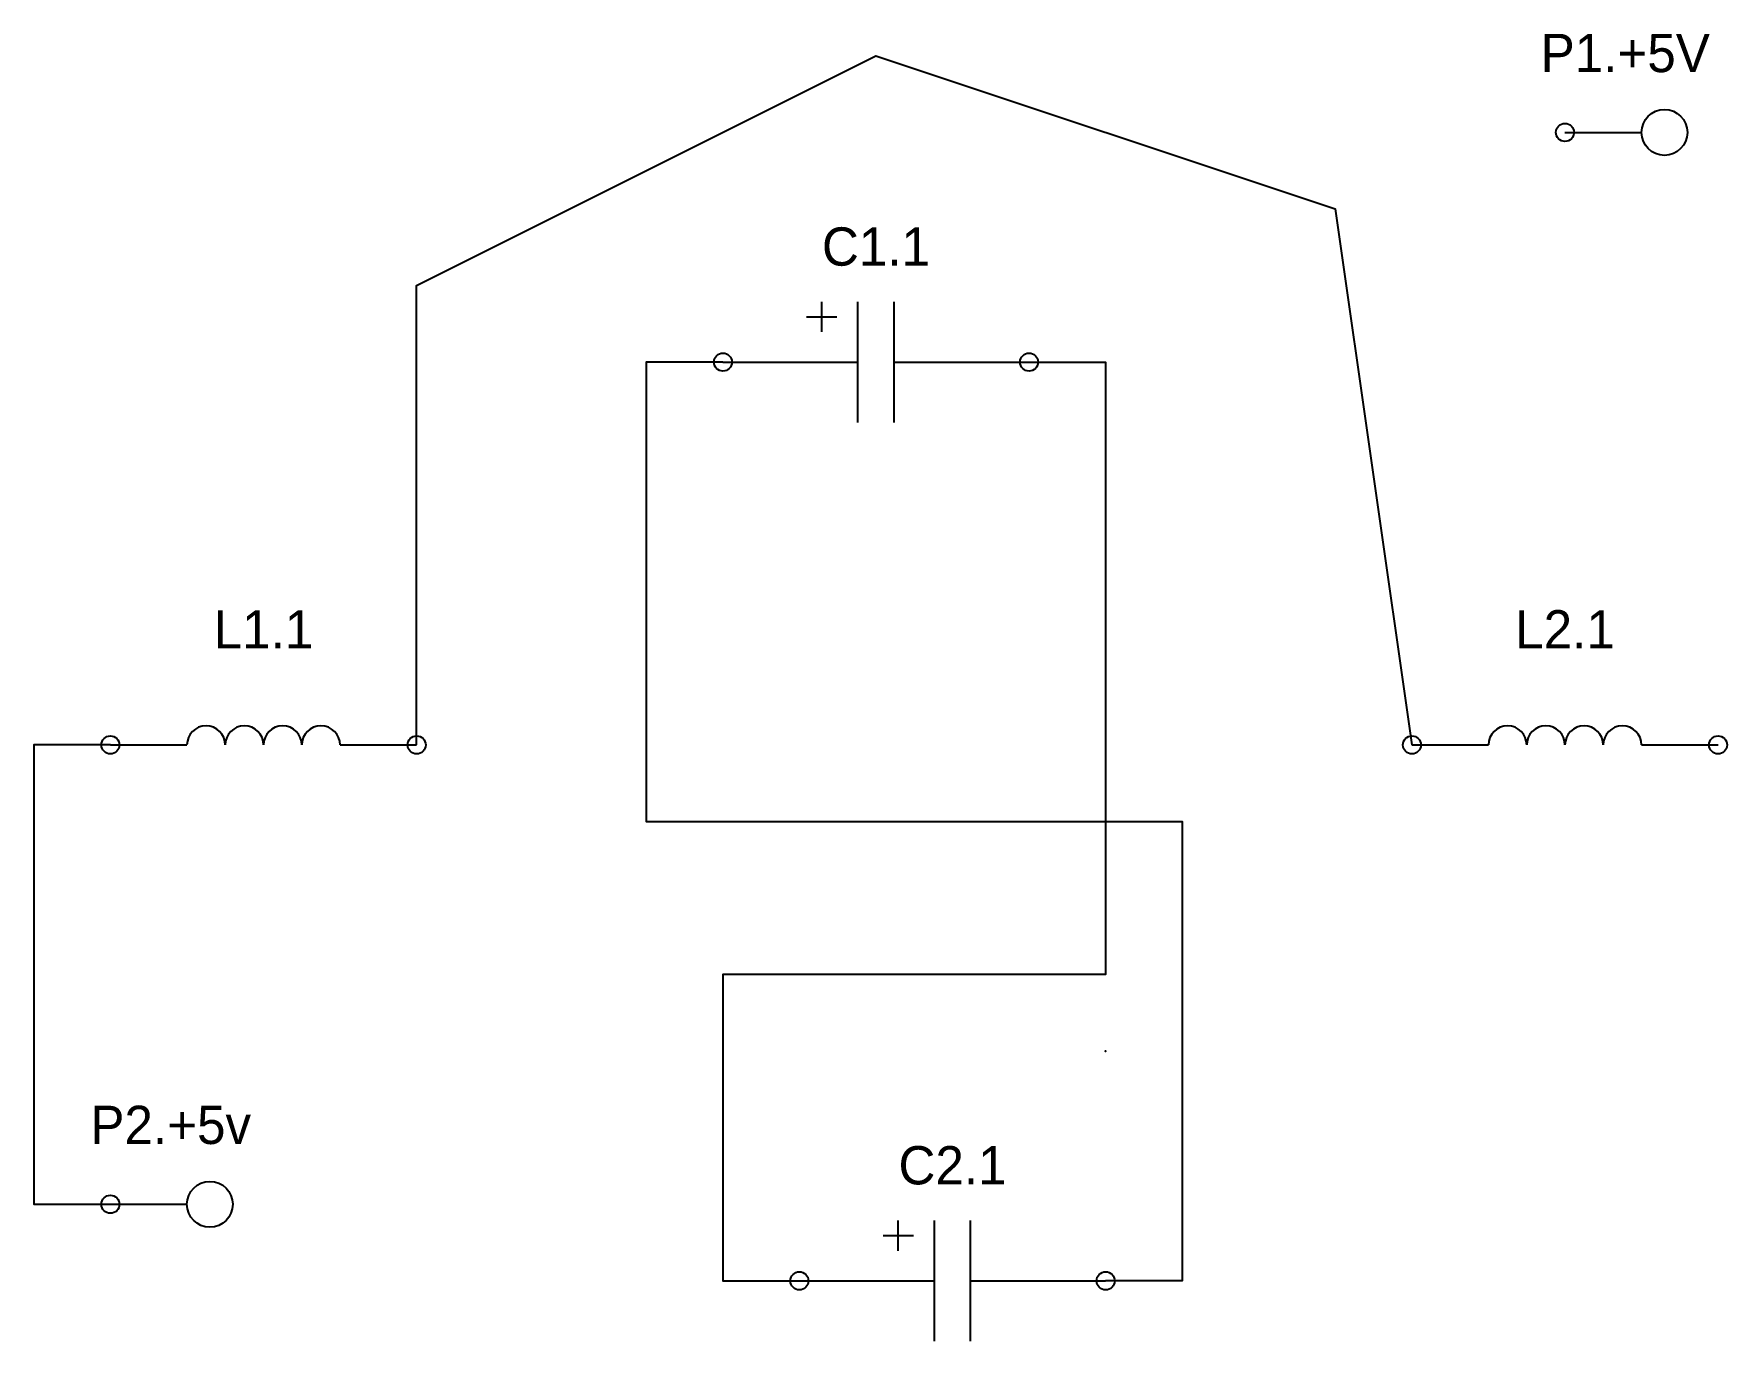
# Model space of a CAD drawing. Extents: x -35.6 to 20.6, y -9.6 to 33.8.
import ezdxf
from ezdxf.enums import TextEntityAlignment as Align

# ---------------------------------------------------------------- set-up
doc = ezdxf.new("R2010")
doc.units = 0
for name, color, linetype in [('AIGLECAD', 8, 'CONTINUOUS'), ('COMPOSANTS', 7, 'CONTINUOUS'), ('LIAISONS', 5, 'CONTINUOUS'), ('PATTES', 3, 'CONTINUOUS'), ('TEXTES', 7, 'CONTINUOUS')]:
    doc.layers.add(name, color=color, linetype=linetype)

# ---------------------------------------------------------------- blocks, each defined once
blk = doc.blocks.new('C_1')
at = {"layer": 'COMPOSANTS'}
for p, q in [((-1.8, 1), (-1.8, 2)), ((-0.6, -2), (-0.6, 2)), ((0.6, -2), (0.6, 2)), ((-2.3, 1.5), (-1.3, 1.5)), ((-5.08, 0), (-0.6, 0)), ((0.6, 0), (5.08, 0))]:
    blk.add_line(p, q, dxfattribs=at)
at = {"layer": 'PATTES'}
for centre in [(-5.08, 0), (5.08, 0)]:
    blk.add_circle(centre, 0.3, dxfattribs=at)
blk = doc.blocks.new('C_2')
at = {"layer": 'COMPOSANTS'}
for p, q in [((-1.8, 1), (-1.8, 2)), ((-0.6, -2), (-0.6, 2)), ((0.6, -2), (0.6, 2)), ((-2.3, 1.5), (-1.3, 1.5)), ((-5.08, 0), (-0.6, 0)), ((0.6, 0), (5.08, 0))]:
    blk.add_line(p, q, dxfattribs=at)
at = {"layer": 'PATTES'}
for centre in [(-5.08, 0), (5.08, 0)]:
    blk.add_circle(centre, 0.3, dxfattribs=at)
blk = doc.blocks.new('C_3')
at = {"layer": 'COMPOSANTS'}
for p, q in [((-5.08, 0), (-2.54, 0)), ((2.54, 0), (5.08, 0))]:
    blk.add_line(p, q, dxfattribs=at)
for centre in [(-1.905, 0), (-0.635, 0), (0.635, 0), (1.905, 0)]:
    blk.add_arc(centre, 0.635, 0, 180, dxfattribs=at)
at = {"layer": 'PATTES'}
for centre in [(-5.08, 0), (5.08, 0)]:
    blk.add_circle(centre, 0.3, dxfattribs=at)
blk = doc.blocks.new('C_4')
at = {"layer": 'COMPOSANTS'}
for p, q in [((-5.08, 0), (-2.54, 0)), ((2.54, 0), (5.08, 0))]:
    blk.add_line(p, q, dxfattribs=at)
for centre in [(-1.905, 0), (-0.635, 0), (0.635, 0), (1.905, 0)]:
    blk.add_arc(centre, 0.635, 0, 180, dxfattribs=at)
at = {"layer": 'PATTES'}
for centre in [(-5.08, 0), (5.08, 0)]:
    blk.add_circle(centre, 0.3, dxfattribs=at)
blk = doc.blocks.new('C_5')
at = {"layer": 'COMPOSANTS'}
blk.add_line((0, 0), (2.54, 0), dxfattribs=at)
blk.add_circle((3.3, 0), 0.76, dxfattribs=at)
at = {"layer": 'PATTES'}
blk.add_circle((0, 0), 0.3, dxfattribs=at)
blk = doc.blocks.new('C_6')
at = {"layer": 'COMPOSANTS'}
blk.add_line((0, 0), (2.54, 0), dxfattribs=at)
blk.add_circle((3.3, 0), 0.76, dxfattribs=at)
at = {"layer": 'PATTES'}
blk.add_circle((0, 0), 0.3, dxfattribs=at)

msp = doc.modelspace()

# ---------------------------------------------------------------- linework, layer by layer
at = {"layer": 'AIGLECAD'}
msp.add_point((0, 0), dxfattribs=at)
at = {"layer": 'LIAISONS'}
for points in [[(-22.86, 10.16), (-22.86, 25.4), (-7.62, 33.02), (7.62, 27.94), (10.16, 10.16)], [(-12.7, 22.86), (-15.24, 22.86), (-15.24, 7.62), (2.54, 7.62), (2.54, -7.62), (0, -7.62)], [(-2.54, 22.86), (0, 22.86), (0, 2.54), (-12.7, 2.54), (-12.7, -7.62), (-10.16, -7.62)], [(-33.02, 10.16), (-35.56, 10.16), (-35.56, -5.08), (-33.02, -5.08)]]:
    msp.add_lwpolyline(points, dxfattribs=at)

# ---------------------------------------------------------------- block references
at = {"layer": 'COMPOSANTS'}
for name, p in [('C_5', (15.24, 30.48)), ('C_1', (-7.62, 22.86)), ('C_3', (-27.94, 10.16)), ('C_4', (15.24, 10.16)), ('C_6', (-33.02, -5.08)), ('C_2', (-5.08, -7.62))]:
    msp.add_blockref(name, p, dxfattribs=at)

# ---------------------------------------------------------------- texts
at = {"layer": 'TEXTES'}
for s, p in [('P1.+5V', (17.24, 32.48)), ('C1.1', (-7.62, 26.06)), ('L1.1', (-27.94, 13.36)), ('L2.1', (15.24, 13.36)), ('P2.+5v', (-31.02, -3.08)), ('C2.1', (-5.08, -4.42))]:
    msp.add_text(s, height=1.27, dxfattribs=at).set_placement(p, align=Align.CENTER)

doc.saveas('drawing.dxf')
